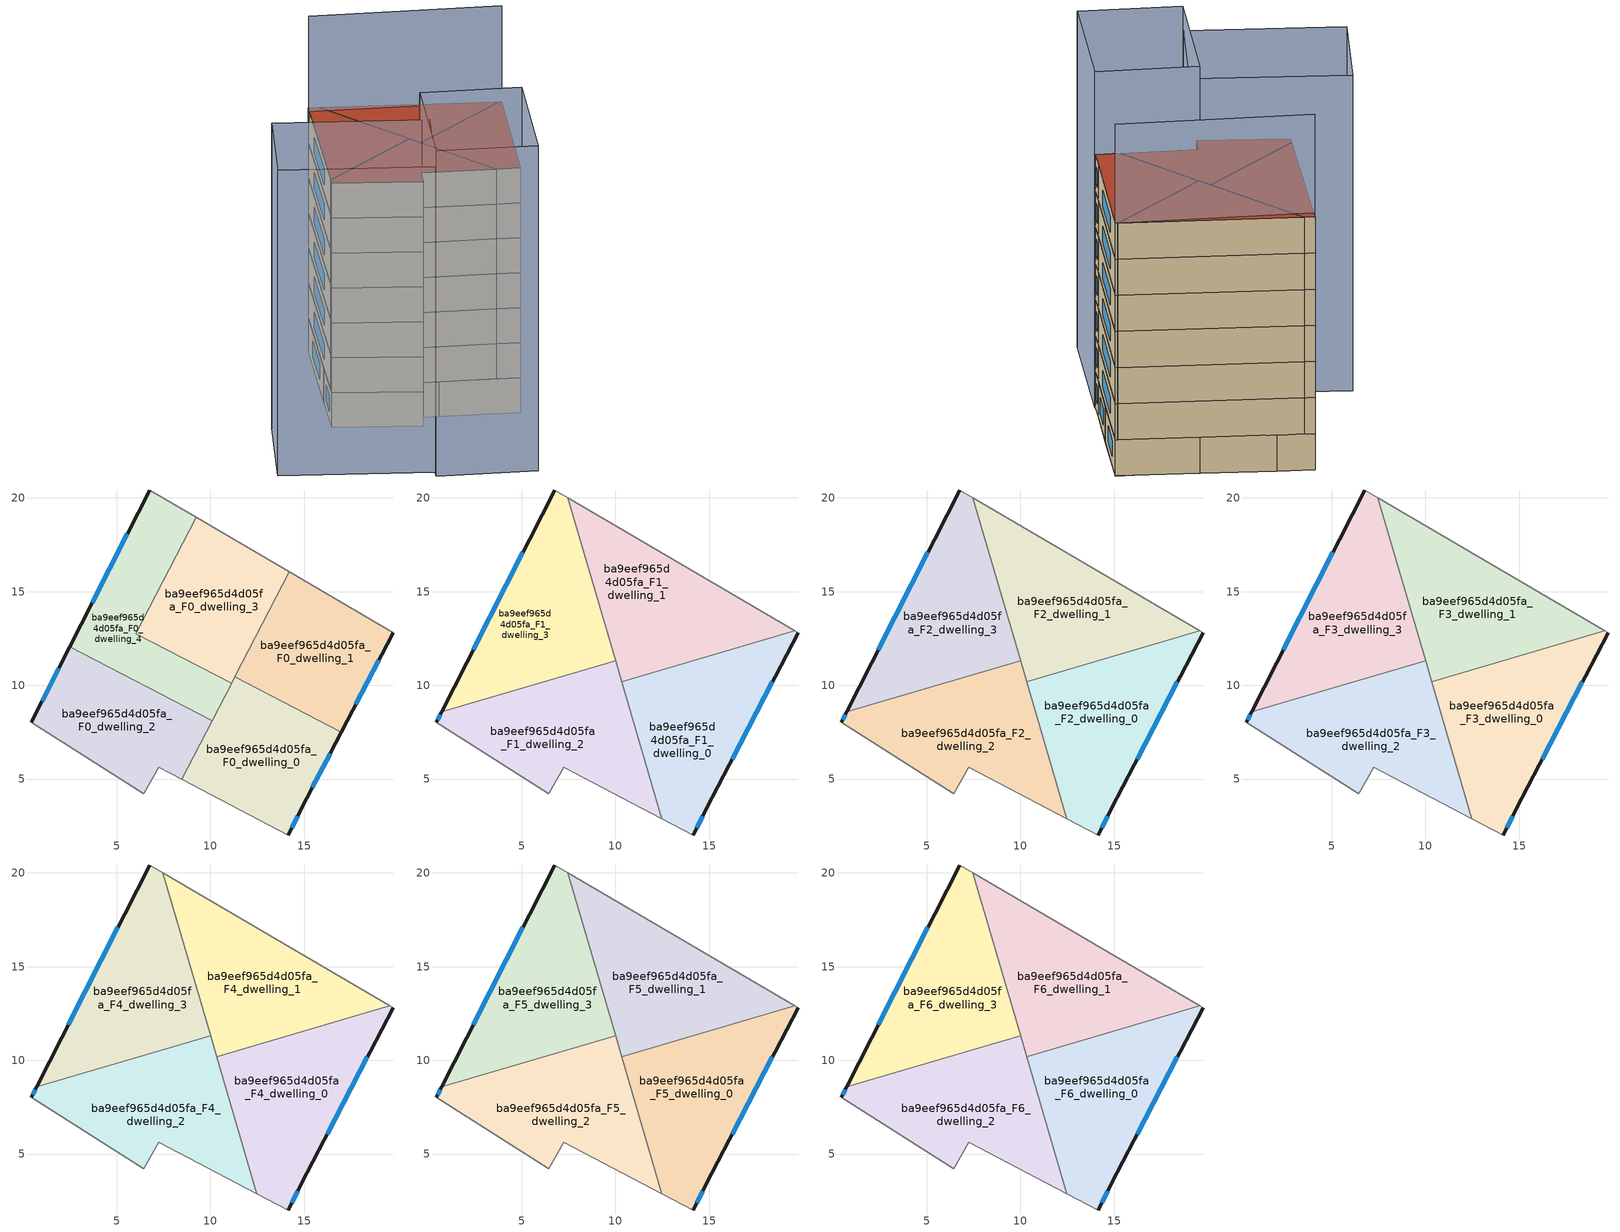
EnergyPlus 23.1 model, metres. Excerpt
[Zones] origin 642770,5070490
ba9eef965d4d05fa_F0_dwelling_0
 floor ground (EU_floor_Construction): 16.98,7.5 14.85,3.41 14.15,2.01 8.47,4.98 11.3,10.45 z0
 wall outside (EU_wall_Construction): 14.15,2.01 14.85,3.41 16.98,7.5 z0:3
 wall adiabatic (EU_wall_Construction): 8.47,4.98 14.15,2.01 z0:3
 wall to ba9eef965d4d05fa_F0_dwelling_1 (EU_wall_Construction): 16.98,7.5 11.3,10.45 z0:3
 wall to ba9eef965d4d05fa_F0_dwelling_2 (EU_wall_Construction): 10.09,8.11 8.47,4.98 z0:3
 wall to ba9eef965d4d05fa_F0_dwelling_4 (EU_wall_Construction): 11.13,10.11 10.09,8.11 z0:3
 wall to ba9eef965d4d05fa_F0_dwelling_3 (EU_wall_Construction): 11.3,10.45 11.13,10.11 z0:3
 window (EU_Window_Construction): 15.45,4.56 16.38,6.36 / 14.34,2.4 14.65,3.02 z0.84:2.16
ba9eef965d4d05fa_F0_dwelling_1
 floor ground (EU_floor_Construction): 19.76,12.82 16.98,7.5 11.3,10.45 14.21,16.06 z0
 wall outside (EU_wall_Construction): 16.98,7.5 19.76,12.82 z0:3
 wall adiabatic (EU_wall_Construction): 19.76,12.82 14.21,16.06 z0:3
 wall to ba9eef965d4d05fa_F0_dwelling_3 (EU_wall_Construction): 14.21,16.06 11.3,10.45 z0:3
 window (EU_Window_Construction): 17.76,8.99 18.98,11.33 z0.84:2.16
ba9eef965d4d05fa_F0_dwelling_2
 floor ground (EU_floor_Construction): 10.09,8.11 8.47,4.98 7.24,5.62 6.44,4.21 0.44,8.02 2.49,12.05 z0
 wall outside (EU_wall_Construction): 2.49,12.05 0.44,8.02 z0:3
 wall adiabatic (EU_wall_Construction): 0.44,8.02 6.44,4.21 7.24,5.62 8.47,4.98 z0:3
 wall to ba9eef965d4d05fa_F0_dwelling_4 (EU_wall_Construction): 10.09,8.11 2.49,12.05 z0:3
 window (EU_Window_Construction): 1.92,10.92 1.01,9.15 z0.84:2.16
ba9eef965d4d05fa_F0_dwelling_3
 floor ground (EU_floor_Construction): 14.21,16.06 11.13,10.11 6.02,12.76 9.24,18.97 z0
 wall to ba9eef965d4d05fa_F0_dwelling_4 (EU_wall_Construction): 9.24,18.97 6.02,12.76 11.13,10.11 z0:3
 wall adiabatic (EU_wall_Construction): 14.21,16.06 9.24,18.97 z0:3
ba9eef965d4d05fa_F0_dwelling_4
 floor ground (EU_floor_Construction): 9.24,18.97 6.02,12.76 11.13,10.11 10.09,8.11 2.49,12.05 6.75,20.43 z0
 wall outside (EU_wall_Construction): 6.75,20.43 2.49,12.05 z0:3
 wall adiabatic (EU_wall_Construction): 9.24,18.97 6.75,20.43 z0:3
 window (EU_Window_Construction): 5.56,18.08 3.68,14.4 z0.84:2.16
ba9eef965d4d05fa_F1_dwelling_0
 floor to ba9eef965d4d05fa_F0_dwelling_0 (EU_floor_Construction): 16.98,7.5 14.85,3.41 14.15,2.01 12.48,2.88 10.64,9.16 11.3,10.45 z3
 floor to ba9eef965d4d05fa_F0_dwelling_1 (EU_floor_Construction): 19.76,12.82 16.98,7.5 11.3,10.45 11.33,10.49 19.58,12.92 z3
 floor to ba9eef965d4d05fa_F0_dwelling_3 (EU_floor_Construction): 11.33,10.49 11.13,10.11 10.72,10.32 z3
 floor to ba9eef965d4d05fa_F0_dwelling_4 (EU_floor_Construction): 11.13,10.11 10.64,9.16 10.33,10.2 10.72,10.32 z3
 wall outside (EU_wall_Construction): 14.15,2.01 14.85,3.41 19.76,12.82 z3:6
 wall to ba9eef965d4d05fa_F1_dwelling_1 (EU_wall_Construction): 19.58,12.92 10.33,10.2 z3:6
 wall adiabatic (EU_wall_Construction): 19.76,12.82 19.58,12.92 / 12.48,2.88 14.15,2.01 z3:6
 wall to ba9eef965d4d05fa_F1_dwelling_2 (EU_wall_Construction): 10.33,10.2 12.48,2.88 z3:6
 window (EU_Window_Construction): 16.22,6.05 18.38,10.18 / 14.34,2.4 14.65,3.02 z3.84:5.16
ba9eef965d4d05fa_F1_dwelling_1
 floor to ba9eef965d4d05fa_F0_dwelling_1 (EU_floor_Construction): 19.58,12.92 11.33,10.49 14.21,16.06 z3
 floor to ba9eef965d4d05fa_F0_dwelling_3 (EU_floor_Construction): 14.21,16.06 11.33,10.49 10.72,10.32 10.22,10.58 8.29,17.14 9.24,18.97 z3
 floor to ba9eef965d4d05fa_F0_dwelling_4 (EU_floor_Construction): 9.24,18.97 8.29,17.14 7.45,20.02 z3; 10.72,10.32 10.33,10.2 10.22,10.58 z3
 wall adiabatic (EU_wall_Construction): 19.58,12.92 7.45,20.02 z3:6
 wall to ba9eef965d4d05fa_F1_dwelling_3 (EU_wall_Construction): 7.45,20.02 10.01,11.31 z3:6
 wall to ba9eef965d4d05fa_F1_dwelling_2 (EU_wall_Construction): 10.01,11.31 10.33,10.2 z3:6
ba9eef965d4d05fa_F1_dwelling_2
 floor to ba9eef965d4d05fa_F0_dwelling_2 (EU_floor_Construction): 10.09,8.11 8.47,4.98 7.24,5.62 6.44,4.21 0.44,8.02 0.72,8.58 6.13,10.17 z3
 floor to ba9eef965d4d05fa_F0_dwelling_0 (EU_floor_Construction): 10.64,9.16 12.48,2.88 8.47,4.98 z3
 floor to ba9eef965d4d05fa_F0_dwelling_4 (EU_floor_Construction): 10.22,10.58 10.64,9.16 10.09,8.11 6.13,10.17 9.25,11.08 z3
 floor to ba9eef965d4d05fa_F0_dwelling_3 (EU_floor_Construction): 10.01,11.31 10.22,10.58 9.25,11.08 z3
 wall outside (EU_wall_Construction): 0.72,8.58 0.44,8.02 z3:6
 wall to ba9eef965d4d05fa_F1_dwelling_3 (EU_wall_Construction): 10.01,11.31 0.72,8.58 z3:6
 wall adiabatic (EU_wall_Construction): 0.44,8.02 6.44,4.21 7.24,5.62 12.48,2.88 z3:6
 window (EU_Window_Construction): 0.64,8.42 0.52,8.18 z3.84:5.16
ba9eef965d4d05fa_F1_dwelling_3
 floor to ba9eef965d4d05fa_F0_dwelling_3 (EU_floor_Construction): 8.29,17.14 10.01,11.31 9.25,11.08 6.02,12.76 z3
 floor to ba9eef965d4d05fa_F0_dwelling_4 (EU_floor_Construction): 7.45,20.02 8.29,17.14 6.02,12.76 9.25,11.08 6.13,10.17 2.49,12.05 6.75,20.43 z3
 floor to ba9eef965d4d05fa_F0_dwelling_2 (EU_floor_Construction): 6.13,10.17 0.72,8.58 2.49,12.05 z3
 wall outside (EU_wall_Construction): 6.75,20.43 0.72,8.58 z3:6
 wall adiabatic (EU_wall_Construction): 7.45,20.02 6.75,20.43 z3:6
 window (EU_Window_Construction): 5.06,17.11 2.41,11.9 z3.84:5.16
ba9eef965d4d05fa_F2_dwelling_0
 floor to ba9eef965d4d05fa_F1_dwelling_0 (EU_floor_Construction): 19.76,12.82 14.85,3.41 14.15,2.01 12.48,2.88 10.33,10.2 19.58,12.92 z6
 wall outside (EU_wall_Construction): 14.15,2.01 14.85,3.41 19.76,12.82 z6:9
 wall to ba9eef965d4d05fa_F2_dwelling_1 (EU_wall_Construction): 19.58,12.92 10.33,10.2 z6:9
 wall adiabatic (EU_wall_Construction): 19.76,12.82 19.58,12.92 / 12.48,2.88 14.15,2.01 z6:9
 wall to ba9eef965d4d05fa_F2_dwelling_2 (EU_wall_Construction): 10.33,10.2 12.48,2.88 z6:9
 window (EU_Window_Construction): 16.22,6.05 18.38,10.18 / 14.34,2.4 14.65,3.02 z6.84:8.16
ba9eef965d4d05fa_F2_dwelling_1
 floor to ba9eef965d4d05fa_F1_dwelling_1 (EU_floor_Construction): 19.58,12.92 10.33,10.2 7.45,20.02 z6
 wall adiabatic (EU_wall_Construction): 19.58,12.92 7.45,20.02 z6:9
 wall to ba9eef965d4d05fa_F2_dwelling_3 (EU_wall_Construction): 7.45,20.02 10.01,11.31 z6:9
 wall to ba9eef965d4d05fa_F2_dwelling_2 (EU_wall_Construction): 10.01,11.31 10.33,10.2 z6:9
ba9eef965d4d05fa_F2_dwelling_2
 floor to ba9eef965d4d05fa_F1_dwelling_2 (EU_floor_Construction): 10.01,11.31 12.48,2.88 7.24,5.62 6.44,4.21 0.44,8.02 0.72,8.58 z6
 wall outside (EU_wall_Construction): 0.72,8.58 0.44,8.02 z6:9
 wall to ba9eef965d4d05fa_F2_dwelling_3 (EU_wall_Construction): 10.01,11.31 0.72,8.58 z6:9
 wall adiabatic (EU_wall_Construction): 0.44,8.02 6.44,4.21 7.24,5.62 12.48,2.88 z6:9
 window (EU_Window_Construction): 0.64,8.42 0.52,8.18 z6.84:8.16
ba9eef965d4d05fa_F2_dwelling_3
 floor to ba9eef965d4d05fa_F1_dwelling_3 (EU_floor_Construction): 7.45,20.02 10.01,11.31 0.72,8.58 6.75,20.43 z6
 wall outside (EU_wall_Construction): 6.75,20.43 0.72,8.58 z6:9
 wall adiabatic (EU_wall_Construction): 7.45,20.02 6.75,20.43 z6:9
 window (EU_Window_Construction): 5.06,17.11 2.41,11.9 z6.84:8.16
ba9eef965d4d05fa_F3_dwelling_0
 floor to ba9eef965d4d05fa_F2_dwelling_0 (EU_floor_Construction): 19.76,12.82 14.85,3.41 14.15,2.01 12.48,2.88 10.33,10.2 19.58,12.92 z9
 wall outside (EU_wall_Construction): 14.15,2.01 14.85,3.41 19.76,12.82 z9:12
 wall to ba9eef965d4d05fa_F3_dwelling_1 (EU_wall_Construction): 19.58,12.92 10.33,10.2 z9:12
 wall adiabatic (EU_wall_Construction): 19.76,12.82 19.58,12.92 / 12.48,2.88 14.15,2.01 z9:12
 wall to ba9eef965d4d05fa_F3_dwelling_2 (EU_wall_Construction): 10.33,10.2 12.48,2.88 z9:12
 window (EU_Window_Construction): 16.22,6.05 18.38,10.18 / 14.34,2.4 14.65,3.02 z9.84:11.16
ba9eef965d4d05fa_F3_dwelling_1
 floor to ba9eef965d4d05fa_F2_dwelling_1 (EU_floor_Construction): 19.58,12.92 10.33,10.2 7.45,20.02 z9
 wall adiabatic (EU_wall_Construction): 19.58,12.92 7.45,20.02 z9:12
 wall to ba9eef965d4d05fa_F3_dwelling_3 (EU_wall_Construction): 7.45,20.02 10.01,11.31 z9:12
 wall to ba9eef965d4d05fa_F3_dwelling_2 (EU_wall_Construction): 10.01,11.31 10.33,10.2 z9:12
ba9eef965d4d05fa_F3_dwelling_2
 floor to ba9eef965d4d05fa_F2_dwelling_2 (EU_floor_Construction): 10.01,11.31 12.48,2.88 7.24,5.62 6.44,4.21 0.44,8.02 0.72,8.58 z9
 wall outside (EU_wall_Construction): 0.72,8.58 0.44,8.02 z9:12
 wall to ba9eef965d4d05fa_F3_dwelling_3 (EU_wall_Construction): 10.01,11.31 0.72,8.58 z9:12
 wall adiabatic (EU_wall_Construction): 0.44,8.02 6.44,4.21 7.24,5.62 12.48,2.88 z9:12
 window (EU_Window_Construction): 0.64,8.42 0.52,8.18 z9.84:11.16
ba9eef965d4d05fa_F3_dwelling_3
 floor to ba9eef965d4d05fa_F2_dwelling_3 (EU_floor_Construction): 7.45,20.02 10.01,11.31 0.72,8.58 6.75,20.43 z9
 wall outside (EU_wall_Construction): 6.75,20.43 0.72,8.58 z9:12
 wall adiabatic (EU_wall_Construction): 7.45,20.02 6.75,20.43 z9:12
 window (EU_Window_Construction): 5.06,17.11 2.41,11.9 z9.84:11.16
ba9eef965d4d05fa_F4_dwelling_0
 floor to ba9eef965d4d05fa_F3_dwelling_0 (EU_floor_Construction): 19.76,12.82 14.85,3.41 14.15,2.01 12.48,2.88 10.33,10.2 19.58,12.92 z12
 wall outside (EU_wall_Construction): 14.15,2.01 14.85,3.41 19.76,12.82 z12:15
 wall to ba9eef965d4d05fa_F4_dwelling_1 (EU_wall_Construction): 19.58,12.92 10.33,10.2 z12:15
 wall adiabatic (EU_wall_Construction): 19.76,12.82 19.58,12.92 / 12.48,2.88 14.15,2.01 z12:15
 wall to ba9eef965d4d05fa_F4_dwelling_2 (EU_wall_Construction): 10.33,10.2 12.48,2.88 z12:15
 window (EU_Window_Construction): 16.22,6.05 18.38,10.18 / 14.34,2.4 14.65,3.02 z12.84:14.16
ba9eef965d4d05fa_F4_dwelling_1
 floor to ba9eef965d4d05fa_F3_dwelling_1 (EU_floor_Construction): 19.58,12.92 10.33,10.2 7.45,20.02 z12
 wall adiabatic (EU_wall_Construction): 19.58,12.92 7.45,20.02 z12:15
 wall to ba9eef965d4d05fa_F4_dwelling_3 (EU_wall_Construction): 7.45,20.02 10.01,11.31 z12:15
 wall to ba9eef965d4d05fa_F4_dwelling_2 (EU_wall_Construction): 10.01,11.31 10.33,10.2 z12:15
ba9eef965d4d05fa_F4_dwelling_2
 floor to ba9eef965d4d05fa_F3_dwelling_2 (EU_floor_Construction): 10.01,11.31 12.48,2.88 7.24,5.62 6.44,4.21 0.44,8.02 0.72,8.58 z12
 wall outside (EU_wall_Construction): 0.72,8.58 0.44,8.02 z12:15
 wall to ba9eef965d4d05fa_F4_dwelling_3 (EU_wall_Construction): 10.01,11.31 0.72,8.58 z12:15
 wall adiabatic (EU_wall_Construction): 0.44,8.02 6.44,4.21 7.24,5.62 12.48,2.88 z12:15
 window (EU_Window_Construction): 0.64,8.42 0.52,8.18 z12.84:14.16
ba9eef965d4d05fa_F4_dwelling_3
 floor to ba9eef965d4d05fa_F3_dwelling_3 (EU_floor_Construction): 7.45,20.02 10.01,11.31 0.72,8.58 6.75,20.43 z12
 wall outside (EU_wall_Construction): 6.75,20.43 0.72,8.58 z12:15
 wall adiabatic (EU_wall_Construction): 7.45,20.02 6.75,20.43 z12:15
 window (EU_Window_Construction): 5.06,17.11 2.41,11.9 z12.84:14.16
ba9eef965d4d05fa_F5_dwelling_0
 floor to ba9eef965d4d05fa_F4_dwelling_0 (EU_floor_Construction): 19.76,12.82 14.85,3.41 14.15,2.01 12.48,2.88 10.33,10.2 19.58,12.92 z15
 wall outside (EU_wall_Construction): 14.15,2.01 14.85,3.41 19.76,12.82 z15:18
 wall to ba9eef965d4d05fa_F5_dwelling_1 (EU_wall_Construction): 19.58,12.92 10.33,10.2 z15:18
 wall adiabatic (EU_wall_Construction): 19.76,12.82 19.58,12.92 / 12.48,2.88 14.15,2.01 z15:18
 wall to ba9eef965d4d05fa_F5_dwelling_2 (EU_wall_Construction): 10.33,10.2 12.48,2.88 z15:18
 window (EU_Window_Construction): 16.22,6.05 18.38,10.18 / 14.34,2.4 14.65,3.02 z15.84:17.16
ba9eef965d4d05fa_F5_dwelling_1
 floor to ba9eef965d4d05fa_F4_dwelling_1 (EU_floor_Construction): 19.58,12.92 10.33,10.2 7.45,20.02 z15
 wall adiabatic (EU_wall_Construction): 19.58,12.92 7.45,20.02 z15:18
 wall to ba9eef965d4d05fa_F5_dwelling_3 (EU_wall_Construction): 7.45,20.02 10.01,11.31 z15:18
 wall to ba9eef965d4d05fa_F5_dwelling_2 (EU_wall_Construction): 10.01,11.31 10.33,10.2 z15:18
ba9eef965d4d05fa_F5_dwelling_2
 floor to ba9eef965d4d05fa_F4_dwelling_2 (EU_floor_Construction): 10.01,11.31 12.48,2.88 7.24,5.62 6.44,4.21 0.44,8.02 0.72,8.58 z15
 wall outside (EU_wall_Construction): 0.72,8.58 0.44,8.02 z15:18
 wall to ba9eef965d4d05fa_F5_dwelling_3 (EU_wall_Construction): 10.01,11.31 0.72,8.58 z15:18
 wall adiabatic (EU_wall_Construction): 0.44,8.02 6.44,4.21 7.24,5.62 12.48,2.88 z15:18
 window (EU_Window_Construction): 0.64,8.42 0.52,8.18 z15.84:17.16
ba9eef965d4d05fa_F5_dwelling_3
 floor to ba9eef965d4d05fa_F4_dwelling_3 (EU_floor_Construction): 7.45,20.02 10.01,11.31 0.72,8.58 6.75,20.43 z15
 wall outside (EU_wall_Construction): 6.75,20.43 0.72,8.58 z15:18
 wall adiabatic (EU_wall_Construction): 7.45,20.02 6.75,20.43 z15:18
 window (EU_Window_Construction): 5.06,17.11 2.41,11.9 z15.84:17.16
ba9eef965d4d05fa_F6_dwelling_0
 floor to ba9eef965d4d05fa_F5_dwelling_0 (EU_floor_Construction): 19.76,12.82 14.85,3.41 14.15,2.01 12.48,2.88 10.33,10.2 19.58,12.92 z18
 wall outside (EU_wall_Construction): 14.15,2.01 14.85,3.41 19.76,12.82 z18:21
 wall to ba9eef965d4d05fa_F6_dwelling_1 (EU_wall_Construction): 19.58,12.92 10.33,10.2 z18:21
 wall adiabatic (EU_wall_Construction): 19.76,12.82 19.58,12.92 / 12.48,2.88 14.15,2.01 z18:21
 wall to ba9eef965d4d05fa_F6_dwelling_2 (EU_wall_Construction): 10.33,10.2 12.48,2.88 z18:21
 window (EU_Window_Construction): 16.22,6.05 18.38,10.18 / 14.34,2.4 14.65,3.02 z18.84:20.16
 roof outside (EU_roof_Construction): 14.85,3.41 19.76,12.82 19.58,12.92 10.33,10.2 12.48,2.88 14.15,2.01 z21
ba9eef965d4d05fa_F6_dwelling_1
 floor to ba9eef965d4d05fa_F5_dwelling_1 (EU_floor_Construction): 19.58,12.92 10.33,10.2 7.45,20.02 z18
 wall adiabatic (EU_wall_Construction): 19.58,12.92 7.45,20.02 z18:21
 wall to ba9eef965d4d05fa_F6_dwelling_3 (EU_wall_Construction): 7.45,20.02 10.01,11.31 z18:21
 wall to ba9eef965d4d05fa_F6_dwelling_2 (EU_wall_Construction): 10.01,11.31 10.33,10.2 z18:21
 roof outside (EU_roof_Construction): 19.58,12.92 7.45,20.02 10.33,10.2 z21
ba9eef965d4d05fa_F6_dwelling_2
 floor to ba9eef965d4d05fa_F5_dwelling_2 (EU_floor_Construction): 10.01,11.31 12.48,2.88 7.24,5.62 6.44,4.21 0.44,8.02 0.72,8.58 z18
 wall outside (EU_wall_Construction): 0.72,8.58 0.44,8.02 z18:21
 wall to ba9eef965d4d05fa_F6_dwelling_3 (EU_wall_Construction): 10.01,11.31 0.72,8.58 z18:21
 wall adiabatic (EU_wall_Construction): 0.44,8.02 6.44,4.21 7.24,5.62 12.48,2.88 z18:21
 window (EU_Window_Construction): 0.64,8.42 0.52,8.18 z18.84:20.16
 roof outside (EU_roof_Construction): 12.48,2.88 10.01,11.31 0.72,8.58 0.44,8.02 6.44,4.21 7.24,5.62 z21
ba9eef965d4d05fa_F6_dwelling_3
 floor to ba9eef965d4d05fa_F5_dwelling_3 (EU_floor_Construction): 7.45,20.02 10.01,11.31 0.72,8.58 6.75,20.43 z18
 wall outside (EU_wall_Construction): 6.75,20.43 0.72,8.58 z18:21
 wall adiabatic (EU_wall_Construction): 7.45,20.02 6.75,20.43 z18:21
 window (EU_Window_Construction): 5.06,17.11 2.41,11.9 z18.84:20.16
 roof outside (EU_roof_Construction): 10.01,11.31 7.45,20.02 6.75,20.43 0.72,8.58 z21
shading: 7.12,5.68 14.19,1.99 / 14.19,1.99 9.24,-7.49 / 9.24,-7.49 2.17,-3.8 / 2.17,-3.8 7.12,5.68 z0:27.9; 2.54,-3.19 -7.93,3.22 / -7.93,3.22 -3.46,10.52 / -3.46,10.52 7.01,4.11 / 7.01,4.11 2.54,-3.19 z0:26.2; 19.76,12.82 6.36,19.79 z0:29.2
[Building]
EU S2 Campaign: North Axis=0; Terrain=City; Solar Distribution=FullExterior
[Site:Location]
Lyon-Bron: Latitude=45.75; Longitude=5; Time Zone=1; Elevation=198
[SizingPeriod:WeatherFileDays]
AnnualSizingPeriod: Begin Month=1; Begin Day of Month=1; End Month=12; End Day of Month=31; Day of Week for Start Day=Monday; Use Weather File Daylight Saving Period=No; Use Weather File Rain and Snow Indicators=No
[MATERIAL]
EU_InternalMass_Material: Roughness=MediumRough; Thickness=0.1; Conductivity=1; Density=1800; Specific Heat=900; Thermal Absorptance=0.9; Solar Absorptance=0.7; Visible Absorptance=0.7
[MATERIAL:NOMASS] Roughness=MediumRough; Thermal Absorptance=0.9; Solar Absorptance=0.7; Visible Absorptance=0.7
Name | Thermal Resistance
EU_wall_NoMass | 0.776494
EU_roof_NoMass | 0.486893
EU_floor_NoMass | 0.421597
[WINDOWMATERIAL:SIMPLEGLAZINGSYSTEM]
EU_Window_SimpleGlazing: UFactor=4.24961; Solar Heat Gain Coefficient=0.83; Visible Transmittance=0.83
[CONSTRUCTION]
EU_wall_Construction: EU_wall_NoMass
EU_roof_Construction: EU_roof_NoMass
EU_floor_Construction: EU_floor_NoMass
EU_InternalMass_Construction: EU_InternalMass_Material
EU_Window_Construction: EU_Window_SimpleGlazing
[ZONE] Type=1; Multiplier=1; Ceiling Height=autocalculate; Floor Area=autocalculate; Part of Total Floor Area=Yes
Name | Volume
ba9eef965d4d05fa_F0_dwelling_0; ba9eef965d4d05fa_F0_dwelling_1 | 118.34
ba9eef965d4d05fa_F1_dwelling_0; ba9eef965d4d05fa_F2_dwelling_0; ba9eef965d4d05fa_F3_dwelling_0; ba9eef965d4d05fa_F4_dwelling_0; ba9eef965d4d05fa_F5_dwelling_0; ba9eef965d4d05fa_F6_dwelling_0 | 147.928
ba9eef965d4d05fa_F1_dwelling_1; ba9eef965d4d05fa_F2_dwelling_1; ba9eef965d4d05fa_F3_dwelling_1; ba9eef965d4d05fa_F4_dwelling_1; ba9eef965d4d05fa_F5_dwelling_1; ba9eef965d4d05fa_F6_dwelling_1 | 147.93
ba9eef965d4d05fa_F0_dwelling_2 | 118.322
ba9eef965d4d05fa_F1_dwelling_2; ba9eef965d4d05fa_F2_dwelling_2; ba9eef965d4d05fa_F3_dwelling_2; ba9eef965d4d05fa_F4_dwelling_2; ba9eef965d4d05fa_F5_dwelling_2; ba9eef965d4d05fa_F6_dwelling_2 | 147.907
ba9eef965d4d05fa_F0_dwelling_3 | 118.319
ba9eef965d4d05fa_F1_dwelling_3; ba9eef965d4d05fa_F2_dwelling_3; ba9eef965d4d05fa_F3_dwelling_3; ba9eef965d4d05fa_F4_dwelling_3; ba9eef965d4d05fa_F5_dwelling_3; ba9eef965d4d05fa_F6_dwelling_3 | 147.912
ba9eef965d4d05fa_F0_dwelling_4 | 118.355
[INTERNALMASS] Construction=EU_InternalMass_Construction
Name | Zone or ZoneList | Surface Area
ba9eef965d4d05fa_F0_dwelling_0_EU_InternalMass | ba9eef965d4d05fa_F0_dwelling_0 | 39.4471
ba9eef965d4d05fa_F0_dwelling_1_EU_InternalMass | ba9eef965d4d05fa_F0_dwelling_1 | 39.4481
ba9eef965d4d05fa_F0_dwelling_2_EU_InternalMass | ba9eef965d4d05fa_F0_dwelling_2 | 39.4409
ba9eef965d4d05fa_F0_dwelling_3_EU_InternalMass | ba9eef965d4d05fa_F0_dwelling_3 | 39.4395
ba9eef965d4d05fa_F0_dwelling_4_EU_InternalMass | ba9eef965d4d05fa_F0_dwelling_4 | 39.4513
ba9eef965d4d05fa_F1_dwelling_0_EU_InternalMass | ba9eef965d4d05fa_F1_dwelling_0 | 49.3075
ba9eef965d4d05fa_F1_dwelling_1_EU_InternalMass | ba9eef965d4d05fa_F1_dwelling_1 | 49.3101
ba9eef965d4d05fa_F1_dwelling_2_EU_InternalMass | ba9eef965d4d05fa_F1_dwelling_2 | 49.302
ba9eef965d4d05fa_F1_dwelling_3_EU_InternalMass | ba9eef965d4d05fa_F1_dwelling_3 | 49.3009
ba9eef965d4d05fa_F2_dwelling_0_EU_InternalMass | ba9eef965d4d05fa_F2_dwelling_0 | 49.3075
ba9eef965d4d05fa_F2_dwelling_1_EU_InternalMass | ba9eef965d4d05fa_F2_dwelling_1 | 49.3101
ba9eef965d4d05fa_F2_dwelling_2_EU_InternalMass | ba9eef965d4d05fa_F2_dwelling_2 | 49.302
ba9eef965d4d05fa_F2_dwelling_3_EU_InternalMass | ba9eef965d4d05fa_F2_dwelling_3 | 49.3009
ba9eef965d4d05fa_F3_dwelling_0_EU_InternalMass | ba9eef965d4d05fa_F3_dwelling_0 | 49.3075
ba9eef965d4d05fa_F3_dwelling_1_EU_InternalMass | ba9eef965d4d05fa_F3_dwelling_1 | 49.3101
ba9eef965d4d05fa_F3_dwelling_2_EU_InternalMass | ba9eef965d4d05fa_F3_dwelling_2 | 49.302
ba9eef965d4d05fa_F3_dwelling_3_EU_InternalMass | ba9eef965d4d05fa_F3_dwelling_3 | 49.3009
ba9eef965d4d05fa_F4_dwelling_0_EU_InternalMass | ba9eef965d4d05fa_F4_dwelling_0 | 49.3075
ba9eef965d4d05fa_F4_dwelling_1_EU_InternalMass | ba9eef965d4d05fa_F4_dwelling_1 | 49.3101
ba9eef965d4d05fa_F4_dwelling_2_EU_InternalMass | ba9eef965d4d05fa_F4_dwelling_2 | 49.302
ba9eef965d4d05fa_F4_dwelling_3_EU_InternalMass | ba9eef965d4d05fa_F4_dwelling_3 | 49.3009
ba9eef965d4d05fa_F5_dwelling_0_EU_InternalMass | ba9eef965d4d05fa_F5_dwelling_0 | 49.3075
ba9eef965d4d05fa_F5_dwelling_1_EU_InternalMass | ba9eef965d4d05fa_F5_dwelling_1 | 49.3101
ba9eef965d4d05fa_F5_dwelling_2_EU_InternalMass | ba9eef965d4d05fa_F5_dwelling_2 | 49.302
ba9eef965d4d05fa_F5_dwelling_3_EU_InternalMass | ba9eef965d4d05fa_F5_dwelling_3 | 49.3009
ba9eef965d4d05fa_F6_dwelling_0_EU_InternalMass | ba9eef965d4d05fa_F6_dwelling_0 | 49.3075
ba9eef965d4d05fa_F6_dwelling_1_EU_InternalMass | ba9eef965d4d05fa_F6_dwelling_1 | 49.3101
ba9eef965d4d05fa_F6_dwelling_2_EU_InternalMass | ba9eef965d4d05fa_F6_dwelling_2 | 49.302
ba9eef965d4d05fa_F6_dwelling_3_EU_InternalMass | ba9eef965d4d05fa_F6_dwelling_3 | 49.3009
[OTHEREQUIPMENT] Fuel Type=Electricity; Design Level Calculation Method=Watts/Area; Power per Zone Floor Area=1; Fraction Latent=0; Fraction Radiant=0; Fraction Lost=0; Carbon Dioxide Generation Rate=0; EndUse Subcategory=EU_Step8_InternalGains
Name | Zone or ZoneList or Space or SpaceList | Schedule
EU_Step8_InternalGain_ba9eef965d4d05fa_F0_dwelling_0_f000 | ba9eef965d4d05fa_F0_dwelling_0 | EU_Step8_GainSchedule_ba9eef965d4d05fa_F0_dwelling_0_f000
EU_Step8_InternalGain_ba9eef965d4d05fa_F0_dwelling_1_f000 | ba9eef965d4d05fa_F0_dwelling_1 | EU_Step8_GainSchedule_ba9eef965d4d05fa_F0_dwelling_1_f000
EU_Step8_InternalGain_ba9eef965d4d05fa_F0_dwelling_2_f000 | ba9eef965d4d05fa_F0_dwelling_2 | EU_Step8_GainSchedule_ba9eef965d4d05fa_F0_dwelling_2_f000
EU_Step8_InternalGain_ba9eef965d4d05fa_F0_dwelling_3_f000 | ba9eef965d4d05fa_F0_dwelling_3 | EU_Step8_GainSchedule_ba9eef965d4d05fa_F0_dwelling_3_f000
EU_Step8_InternalGain_ba9eef965d4d05fa_F0_dwelling_4_f000 | ba9eef965d4d05fa_F0_dwelling_4 | EU_Step8_GainSchedule_ba9eef965d4d05fa_F0_dwelling_4_f000
EU_Step8_InternalGain_ba9eef965d4d05fa_F1_dwelling_0_f000 | ba9eef965d4d05fa_F1_dwelling_0 | EU_Step8_GainSchedule_ba9eef965d4d05fa_F1_dwelling_0_f000
EU_Step8_InternalGain_ba9eef965d4d05fa_F1_dwelling_1_f000 | ba9eef965d4d05fa_F1_dwelling_1 | EU_Step8_GainSchedule_ba9eef965d4d05fa_F1_dwelling_1_f000
EU_Step8_InternalGain_ba9eef965d4d05fa_F1_dwelling_2_f000 | ba9eef965d4d05fa_F1_dwelling_2 | EU_Step8_GainSchedule_ba9eef965d4d05fa_F1_dwelling_2_f000
EU_Step8_InternalGain_ba9eef965d4d05fa_F1_dwelling_3_f000 | ba9eef965d4d05fa_F1_dwelling_3 | EU_Step8_GainSchedule_ba9eef965d4d05fa_F1_dwelling_3_f000
EU_Step8_InternalGain_ba9eef965d4d05fa_F2_dwelling_0_f000 | ba9eef965d4d05fa_F2_dwelling_0 | EU_Step8_GainSchedule_ba9eef965d4d05fa_F2_dwelling_0_f000
EU_Step8_InternalGain_ba9eef965d4d05fa_F2_dwelling_1_f000 | ba9eef965d4d05fa_F2_dwelling_1 | EU_Step8_GainSchedule_ba9eef965d4d05fa_F2_dwelling_1_f000
EU_Step8_InternalGain_ba9eef965d4d05fa_F2_dwelling_2_f000 | ba9eef965d4d05fa_F2_dwelling_2 | EU_Step8_GainSchedule_ba9eef965d4d05fa_F2_dwelling_2_f000
EU_Step8_InternalGain_ba9eef965d4d05fa_F2_dwelling_3_f000 | ba9eef965d4d05fa_F2_dwelling_3 | EU_Step8_GainSchedule_ba9eef965d4d05fa_F2_dwelling_3_f000
EU_Step8_InternalGain_ba9eef965d4d05fa_F3_dwelling_0_f000 | ba9eef965d4d05fa_F3_dwelling_0 | EU_Step8_GainSchedule_ba9eef965d4d05fa_F3_dwelling_0_f000
EU_Step8_InternalGain_ba9eef965d4d05fa_F3_dwelling_1_f000 | ba9eef965d4d05fa_F3_dwelling_1 | EU_Step8_GainSchedule_ba9eef965d4d05fa_F3_dwelling_1_f000
EU_Step8_InternalGain_ba9eef965d4d05fa_F3_dwelling_2_f000 | ba9eef965d4d05fa_F3_dwelling_2 | EU_Step8_GainSchedule_ba9eef965d4d05fa_F3_dwelling_2_f000
EU_Step8_InternalGain_ba9eef965d4d05fa_F3_dwelling_3_f000 | ba9eef965d4d05fa_F3_dwelling_3 | EU_Step8_GainSchedule_ba9eef965d4d05fa_F3_dwelling_3_f000
EU_Step8_InternalGain_ba9eef965d4d05fa_F4_dwelling_0_f000 | ba9eef965d4d05fa_F4_dwelling_0 | EU_Step8_GainSchedule_ba9eef965d4d05fa_F4_dwelling_0_f000
EU_Step8_InternalGain_ba9eef965d4d05fa_F4_dwelling_1_f000 | ba9eef965d4d05fa_F4_dwelling_1 | EU_Step8_GainSchedule_ba9eef965d4d05fa_F4_dwelling_1_f000
EU_Step8_InternalGain_ba9eef965d4d05fa_F4_dwelling_2_f000 | ba9eef965d4d05fa_F4_dwelling_2 | EU_Step8_GainSchedule_ba9eef965d4d05fa_F4_dwelling_2_f000
EU_Step8_InternalGain_ba9eef965d4d05fa_F4_dwelling_3_f000 | ba9eef965d4d05fa_F4_dwelling_3 | EU_Step8_GainSchedule_ba9eef965d4d05fa_F4_dwelling_3_f000
EU_Step8_InternalGain_ba9eef965d4d05fa_F5_dwelling_0_f000 | ba9eef965d4d05fa_F5_dwelling_0 | EU_Step8_GainSchedule_ba9eef965d4d05fa_F5_dwelling_0_f000
EU_Step8_InternalGain_ba9eef965d4d05fa_F5_dwelling_1_f000 | ba9eef965d4d05fa_F5_dwelling_1 | EU_Step8_GainSchedule_ba9eef965d4d05fa_F5_dwelling_1_f000
EU_Step8_InternalGain_ba9eef965d4d05fa_F5_dwelling_2_f000 | ba9eef965d4d05fa_F5_dwelling_2 | EU_Step8_GainSchedule_ba9eef965d4d05fa_F5_dwelling_2_f000
EU_Step8_InternalGain_ba9eef965d4d05fa_F5_dwelling_3_f000 | ba9eef965d4d05fa_F5_dwelling_3 | EU_Step8_GainSchedule_ba9eef965d4d05fa_F5_dwelling_3_f000
EU_Step8_InternalGain_ba9eef965d4d05fa_F6_dwelling_0_f000 | ba9eef965d4d05fa_F6_dwelling_0 | EU_Step8_GainSchedule_ba9eef965d4d05fa_F6_dwelling_0_f000
EU_Step8_InternalGain_ba9eef965d4d05fa_F6_dwelling_1_f000 | ba9eef965d4d05fa_F6_dwelling_1 | EU_Step8_GainSchedule_ba9eef965d4d05fa_F6_dwelling_1_f000
EU_Step8_InternalGain_ba9eef965d4d05fa_F6_dwelling_2_f000 | ba9eef965d4d05fa_F6_dwelling_2 | EU_Step8_GainSchedule_ba9eef965d4d05fa_F6_dwelling_2_f000
EU_Step8_InternalGain_ba9eef965d4d05fa_F6_dwelling_3_f000 | ba9eef965d4d05fa_F6_dwelling_3 | EU_Step8_GainSchedule_ba9eef965d4d05fa_F6_dwelling_3_f000
[ZONEVENTILATION:DESIGNFLOWRATE] Schedule=EU_AlwaysOn; Design Flow Rate Calculation Method=AirChanges/Hour; Air Changes per Hour=0.693814; Ventilation Type=Natural; Fan Pressure Rise=0; Fan Total Efficiency=1; Constant Term Coefficient=1; Temperature Term Coefficient=0; Velocity Term Coefficient=0; Velocity Squared Term Coefficient=0; Minimum Indoor Temperature=-100; Maximum Indoor Temperature=100; Delta Temperature=-100; Minimum Outdoor Temperature=-100; Maximum Outdoor Temperature=100; Maximum Wind Speed=40
Name | Zone or ZoneList or Space or SpaceList
EU_ConstantAir_ba9eef965d4d05fa_F0_dwelling_0 | ba9eef965d4d05fa_F0_dwelling_0
EU_ConstantAir_ba9eef965d4d05fa_F0_dwelling_1 | ba9eef965d4d05fa_F0_dwelling_1
EU_ConstantAir_ba9eef965d4d05fa_F0_dwelling_2 | ba9eef965d4d05fa_F0_dwelling_2
EU_ConstantAir_ba9eef965d4d05fa_F0_dwelling_3 | ba9eef965d4d05fa_F0_dwelling_3
EU_ConstantAir_ba9eef965d4d05fa_F0_dwelling_4 | ba9eef965d4d05fa_F0_dwelling_4
EU_ConstantAir_ba9eef965d4d05fa_F1_dwelling_0 | ba9eef965d4d05fa_F1_dwelling_0
EU_ConstantAir_ba9eef965d4d05fa_F1_dwelling_1 | ba9eef965d4d05fa_F1_dwelling_1
EU_ConstantAir_ba9eef965d4d05fa_F1_dwelling_2 | ba9eef965d4d05fa_F1_dwelling_2
EU_ConstantAir_ba9eef965d4d05fa_F1_dwelling_3 | ba9eef965d4d05fa_F1_dwelling_3
EU_ConstantAir_ba9eef965d4d05fa_F2_dwelling_0 | ba9eef965d4d05fa_F2_dwelling_0
EU_ConstantAir_ba9eef965d4d05fa_F2_dwelling_1 | ba9eef965d4d05fa_F2_dwelling_1
EU_ConstantAir_ba9eef965d4d05fa_F2_dwelling_2 | ba9eef965d4d05fa_F2_dwelling_2
EU_ConstantAir_ba9eef965d4d05fa_F2_dwelling_3 | ba9eef965d4d05fa_F2_dwelling_3
EU_ConstantAir_ba9eef965d4d05fa_F3_dwelling_0 | ba9eef965d4d05fa_F3_dwelling_0
EU_ConstantAir_ba9eef965d4d05fa_F3_dwelling_1 | ba9eef965d4d05fa_F3_dwelling_1
EU_ConstantAir_ba9eef965d4d05fa_F3_dwelling_2 | ba9eef965d4d05fa_F3_dwelling_2
EU_ConstantAir_ba9eef965d4d05fa_F3_dwelling_3 | ba9eef965d4d05fa_F3_dwelling_3
EU_ConstantAir_ba9eef965d4d05fa_F4_dwelling_0 | ba9eef965d4d05fa_F4_dwelling_0
EU_ConstantAir_ba9eef965d4d05fa_F4_dwelling_1 | ba9eef965d4d05fa_F4_dwelling_1
EU_ConstantAir_ba9eef965d4d05fa_F4_dwelling_2 | ba9eef965d4d05fa_F4_dwelling_2
EU_ConstantAir_ba9eef965d4d05fa_F4_dwelling_3 | ba9eef965d4d05fa_F4_dwelling_3
EU_ConstantAir_ba9eef965d4d05fa_F5_dwelling_0 | ba9eef965d4d05fa_F5_dwelling_0
EU_ConstantAir_ba9eef965d4d05fa_F5_dwelling_1 | ba9eef965d4d05fa_F5_dwelling_1
EU_ConstantAir_ba9eef965d4d05fa_F5_dwelling_2 | ba9eef965d4d05fa_F5_dwelling_2
EU_ConstantAir_ba9eef965d4d05fa_F5_dwelling_3 | ba9eef965d4d05fa_F5_dwelling_3
EU_ConstantAir_ba9eef965d4d05fa_F6_dwelling_0 | ba9eef965d4d05fa_F6_dwelling_0
EU_ConstantAir_ba9eef965d4d05fa_F6_dwelling_1 | ba9eef965d4d05fa_F6_dwelling_1
EU_ConstantAir_ba9eef965d4d05fa_F6_dwelling_2 | ba9eef965d4d05fa_F6_dwelling_2
EU_ConstantAir_ba9eef965d4d05fa_F6_dwelling_3 | ba9eef965d4d05fa_F6_dwelling_3
[HVACTEMPLATE:THERMOSTAT] Constant Heating Setpoint=20; Constant Cooling Setpoint=50
EU_HeatOnly_ba9eef965d4d05fa_F0_dwelling_0; EU_HeatOnly_ba9eef965d4d05fa_F0_dwelling_1; EU_HeatOnly_ba9eef965d4d05fa_F0_dwelling_2; EU_HeatOnly_ba9eef965d4d05fa_F0_dwelling_3; EU_HeatOnly_ba9eef965d4d05fa_F0_dwelling_4; EU_HeatOnly_ba9eef965d4d05fa_F1_dwelling_0; EU_HeatOnly_ba9eef965d4d05fa_F1_dwelling_1; EU_HeatOnly_ba9eef965d4d05fa_F1_dwelling_2; EU_HeatOnly_ba9eef965d4d05fa_F1_dwelling_3; EU_HeatOnly_ba9eef965d4d05fa_F2_dwelling_0; EU_HeatOnly_ba9eef965d4d05fa_F2_dwelling_1; EU_HeatOnly_ba9eef965d4d05fa_F2_dwelling_2; EU_HeatOnly_ba9eef965d4d05fa_F2_dwelling_3; EU_HeatOnly_ba9eef965d4d05fa_F3_dwelling_0; EU_HeatOnly_ba9eef965d4d05fa_F3_dwelling_1; EU_HeatOnly_ba9eef965d4d05fa_F3_dwelling_2; EU_HeatOnly_ba9eef965d4d05fa_F3_dwelling_3; EU_HeatOnly_ba9eef965d4d05fa_F4_dwelling_0; EU_HeatOnly_ba9eef965d4d05fa_F4_dwelling_1; EU_HeatOnly_ba9eef965d4d05fa_F4_dwelling_2; EU_HeatOnly_ba9eef965d4d05fa_F4_dwelling_3; EU_HeatOnly_ba9eef965d4d05fa_F5_dwelling_0; EU_HeatOnly_ba9eef965d4d05fa_F5_dwelling_1; EU_HeatOnly_ba9eef965d4d05fa_F5_dwelling_2; EU_HeatOnly_ba9eef965d4d05fa_F5_dwelling_3; EU_HeatOnly_ba9eef965d4d05fa_F6_dwelling_0; EU_HeatOnly_ba9eef965d4d05fa_F6_dwelling_1; EU_HeatOnly_ba9eef965d4d05fa_F6_dwelling_2; EU_HeatOnly_ba9eef965d4d05fa_F6_dwelling_3
[HVACTEMPLATE:ZONE:IDEALLOADSAIRSYSTEM] System Availability Schedule=EU_AlwaysOn; Maximum Heating Supply Air Temperature=50; Minimum Cooling Supply Air Temperature=13; Maximum Heating Supply Air Humidity Ratio=0.0156; Minimum Cooling Supply Air Humidity Ratio=0.0077; Heating Limit=NoLimit; Cooling Limit=NoLimit; Heating Availability Schedule=EU_AlwaysOn; Cooling Availability Schedule=EU_CoolingOff; Dehumidification Control Type=ConstantSensibleHeatRatio; Cooling Sensible Heat Ratio=0.7; Dehumidification Setpoint=60; Humidification Control Type=None; Humidification Setpoint=30; Outdoor Air Method=None; Outdoor Air Flow Rate per Person=0.00944; Outdoor Air Flow Rate per Zone Floor Area=0; Outdoor Air Flow Rate per Zone=0; Demand Controlled Ventilation Type=None; Outdoor Air Economizer Type=NoEconomizer; Heat Recovery Type=None; Sensible Heat Recovery Effectiveness=0.7; Latent Heat Recovery Effectiveness=0.65
Name | Template Thermostat
ba9eef965d4d05fa_F0_dwelling_0 | EU_HeatOnly_ba9eef965d4d05fa_F0_dwelling_0
ba9eef965d4d05fa_F0_dwelling_1 | EU_HeatOnly_ba9eef965d4d05fa_F0_dwelling_1
ba9eef965d4d05fa_F0_dwelling_2 | EU_HeatOnly_ba9eef965d4d05fa_F0_dwelling_2
ba9eef965d4d05fa_F0_dwelling_3 | EU_HeatOnly_ba9eef965d4d05fa_F0_dwelling_3
ba9eef965d4d05fa_F0_dwelling_4 | EU_HeatOnly_ba9eef965d4d05fa_F0_dwelling_4
ba9eef965d4d05fa_F1_dwelling_0 | EU_HeatOnly_ba9eef965d4d05fa_F1_dwelling_0
ba9eef965d4d05fa_F1_dwelling_1 | EU_HeatOnly_ba9eef965d4d05fa_F1_dwelling_1
ba9eef965d4d05fa_F1_dwelling_2 | EU_HeatOnly_ba9eef965d4d05fa_F1_dwelling_2
ba9eef965d4d05fa_F1_dwelling_3 | EU_HeatOnly_ba9eef965d4d05fa_F1_dwelling_3
ba9eef965d4d05fa_F2_dwelling_0 | EU_HeatOnly_ba9eef965d4d05fa_F2_dwelling_0
ba9eef965d4d05fa_F2_dwelling_1 | EU_HeatOnly_ba9eef965d4d05fa_F2_dwelling_1
ba9eef965d4d05fa_F2_dwelling_2 | EU_HeatOnly_ba9eef965d4d05fa_F2_dwelling_2
ba9eef965d4d05fa_F2_dwelling_3 | EU_HeatOnly_ba9eef965d4d05fa_F2_dwelling_3
ba9eef965d4d05fa_F3_dwelling_0 | EU_HeatOnly_ba9eef965d4d05fa_F3_dwelling_0
ba9eef965d4d05fa_F3_dwelling_1 | EU_HeatOnly_ba9eef965d4d05fa_F3_dwelling_1
ba9eef965d4d05fa_F3_dwelling_2 | EU_HeatOnly_ba9eef965d4d05fa_F3_dwelling_2
ba9eef965d4d05fa_F3_dwelling_3 | EU_HeatOnly_ba9eef965d4d05fa_F3_dwelling_3
ba9eef965d4d05fa_F4_dwelling_0 | EU_HeatOnly_ba9eef965d4d05fa_F4_dwelling_0
ba9eef965d4d05fa_F4_dwelling_1 | EU_HeatOnly_ba9eef965d4d05fa_F4_dwelling_1
ba9eef965d4d05fa_F4_dwelling_2 | EU_HeatOnly_ba9eef965d4d05fa_F4_dwelling_2
ba9eef965d4d05fa_F4_dwelling_3 | EU_HeatOnly_ba9eef965d4d05fa_F4_dwelling_3
ba9eef965d4d05fa_F5_dwelling_0 | EU_HeatOnly_ba9eef965d4d05fa_F5_dwelling_0
ba9eef965d4d05fa_F5_dwelling_1 | EU_HeatOnly_ba9eef965d4d05fa_F5_dwelling_1
ba9eef965d4d05fa_F5_dwelling_2 | EU_HeatOnly_ba9eef965d4d05fa_F5_dwelling_2
ba9eef965d4d05fa_F5_dwelling_3 | EU_HeatOnly_ba9eef965d4d05fa_F5_dwelling_3
ba9eef965d4d05fa_F6_dwelling_0 | EU_HeatOnly_ba9eef965d4d05fa_F6_dwelling_0
ba9eef965d4d05fa_F6_dwelling_1 | EU_HeatOnly_ba9eef965d4d05fa_F6_dwelling_1
ba9eef965d4d05fa_F6_dwelling_2 | EU_HeatOnly_ba9eef965d4d05fa_F6_dwelling_2
ba9eef965d4d05fa_F6_dwelling_3 | EU_HeatOnly_ba9eef965d4d05fa_F6_dwelling_3
[SIZING:ZONE] Zone Cooling Design Supply Air Temperature Input Method=SupplyAirTemperature; Zone Cooling Design Supply Air Temperature=13; Zone Heating Design Supply Air Temperature Input Method=SupplyAirTemperature; Zone Heating Design Supply Air Temperature=50; Zone Cooling Design Supply Air Humidity Ratio=0.008; Zone Heating Design Supply Air Humidity Ratio=0.008; Cooling Design Air Flow Method=DesignDay; Cooling Design Air Flow Rate=0; Cooling Minimum Air Flow per Zone Floor Area=0.000762; Cooling Minimum Air Flow=0; Cooling Minimum Air Flow Fraction=0.2; Heating Design Air Flow Method=DesignDay; Heating Design Air Flow Rate=0; Heating Maximum Air Flow per Zone Floor Area=0.002032; Heating Maximum Air Flow=0.141576; Heating Maximum Air Flow Fraction=0.3; Account for Dedicated Outdoor Air System=No; Dedicated Outdoor Air System Control Strategy=NeutralSupplyAir; Dedicated Outdoor Air Low Setpoint Temperature for Design=autosize; Dedicated Outdoor Air High Setpoint Temperature for Design=autosize; Zone Load Sizing Method=Sensible Load Only No Latent Load; Zone Latent Cooling Design Supply Air Humidity Ratio Input Method=HumidityRatioDifference; Zone Cooling Design Supply Air Humidity Ratio Difference=0.005; Zone Latent Heating Design Supply Air Humidity Ratio Input Method=HumidityRatioDifference; Zone Humidification Design Supply Air Humidity Ratio Difference=0.005
ba9eef965d4d05fa_F0_dwelling_0; ba9eef965d4d05fa_F0_dwelling_1; ba9eef965d4d05fa_F0_dwelling_2; ba9eef965d4d05fa_F0_dwelling_3; ba9eef965d4d05fa_F0_dwelling_4; ba9eef965d4d05fa_F1_dwelling_0; ba9eef965d4d05fa_F1_dwelling_1; ba9eef965d4d05fa_F1_dwelling_2; ba9eef965d4d05fa_F1_dwelling_3; ba9eef965d4d05fa_F2_dwelling_0; ba9eef965d4d05fa_F2_dwelling_1; ba9eef965d4d05fa_F2_dwelling_2; ba9eef965d4d05fa_F2_dwelling_3; ba9eef965d4d05fa_F3_dwelling_0; ba9eef965d4d05fa_F3_dwelling_1; ba9eef965d4d05fa_F3_dwelling_2; ba9eef965d4d05fa_F3_dwelling_3; ba9eef965d4d05fa_F4_dwelling_0; ba9eef965d4d05fa_F4_dwelling_1; ba9eef965d4d05fa_F4_dwelling_2; ba9eef965d4d05fa_F4_dwelling_3; ba9eef965d4d05fa_F5_dwelling_0; ba9eef965d4d05fa_F5_dwelling_1; ba9eef965d4d05fa_F5_dwelling_2; ba9eef965d4d05fa_F5_dwelling_3; ba9eef965d4d05fa_F6_dwelling_0; ba9eef965d4d05fa_F6_dwelling_1; ba9eef965d4d05fa_F6_dwelling_2; ba9eef965d4d05fa_F6_dwelling_3
[SCHEDULE:CONSTANT]
Name | Hourly Value
EU_AlwaysOn | 1
EU_CoolingOff | 0
[SCHEDULE:FILE] Column Number=1; Rows to Skip at Top=0; Number of Hours of Data=8760; Column Separator=Comma; Interpolate to Timestep=No; Minutes per Item=60; Adjust Schedule for Daylight Savings=Yes
Name | File
EU_Step8_GainSchedule_ba9eef965d4d05fa_F0_dwelling_0_f000 | ../../schedules/ba9eef965d4d05fa/ba9eef965d4d05fa_F0_dwelling_0_f000_gain.csv
EU_Step8_GainSchedule_ba9eef965d4d05fa_F0_dwelling_1_f000 | ../../schedules/ba9eef965d4d05fa/ba9eef965d4d05fa_F0_dwelling_1_f000_gain.csv
EU_Step8_GainSchedule_ba9eef965d4d05fa_F0_dwelling_2_f000 | ../../schedules/ba9eef965d4d05fa/ba9eef965d4d05fa_F0_dwelling_2_f000_gain.csv
EU_Step8_GainSchedule_ba9eef965d4d05fa_F0_dwelling_3_f000 | ../../schedules/ba9eef965d4d05fa/ba9eef965d4d05fa_F0_dwelling_3_f000_gain.csv
EU_Step8_GainSchedule_ba9eef965d4d05fa_F0_dwelling_4_f000 | ../../schedules/ba9eef965d4d05fa/ba9eef965d4d05fa_F0_dwelling_4_f000_gain.csv
EU_Step8_GainSchedule_ba9eef965d4d05fa_F1_dwelling_0_f000 | ../../schedules/ba9eef965d4d05fa/ba9eef965d4d05fa_F1_dwelling_0_f000_gain.csv
EU_Step8_GainSchedule_ba9eef965d4d05fa_F1_dwelling_1_f000 | ../../schedules/ba9eef965d4d05fa/ba9eef965d4d05fa_F1_dwelling_1_f000_gain.csv
EU_Step8_GainSchedule_ba9eef965d4d05fa_F1_dwelling_2_f000 | ../../schedules/ba9eef965d4d05fa/ba9eef965d4d05fa_F1_dwelling_2_f000_gain.csv
EU_Step8_GainSchedule_ba9eef965d4d05fa_F1_dwelling_3_f000 | ../../schedules/ba9eef965d4d05fa/ba9eef965d4d05fa_F1_dwelling_3_f000_gain.csv
EU_Step8_GainSchedule_ba9eef965d4d05fa_F2_dwelling_0_f000 | ../../schedules/ba9eef965d4d05fa/ba9eef965d4d05fa_F2_dwelling_0_f000_gain.csv
EU_Step8_GainSchedule_ba9eef965d4d05fa_F2_dwelling_1_f000 | ../../schedules/ba9eef965d4d05fa/ba9eef965d4d05fa_F2_dwelling_1_f000_gain.csv
EU_Step8_GainSchedule_ba9eef965d4d05fa_F2_dwelling_2_f000 | ../../schedules/ba9eef965d4d05fa/ba9eef965d4d05fa_F2_dwelling_2_f000_gain.csv
EU_Step8_GainSchedule_ba9eef965d4d05fa_F2_dwelling_3_f000 | ../../schedules/ba9eef965d4d05fa/ba9eef965d4d05fa_F2_dwelling_3_f000_gain.csv
EU_Step8_GainSchedule_ba9eef965d4d05fa_F3_dwelling_0_f000 | ../../schedules/ba9eef965d4d05fa/ba9eef965d4d05fa_F3_dwelling_0_f000_gain.csv
EU_Step8_GainSchedule_ba9eef965d4d05fa_F3_dwelling_1_f000 | ../../schedules/ba9eef965d4d05fa/ba9eef965d4d05fa_F3_dwelling_1_f000_gain.csv
EU_Step8_GainSchedule_ba9eef965d4d05fa_F3_dwelling_2_f000 | ../../schedules/ba9eef965d4d05fa/ba9eef965d4d05fa_F3_dwelling_2_f000_gain.csv
EU_Step8_GainSchedule_ba9eef965d4d05fa_F3_dwelling_3_f000 | ../../schedules/ba9eef965d4d05fa/ba9eef965d4d05fa_F3_dwelling_3_f000_gain.csv
EU_Step8_GainSchedule_ba9eef965d4d05fa_F4_dwelling_0_f000 | ../../schedules/ba9eef965d4d05fa/ba9eef965d4d05fa_F4_dwelling_0_f000_gain.csv
EU_Step8_GainSchedule_ba9eef965d4d05fa_F4_dwelling_1_f000 | ../../schedules/ba9eef965d4d05fa/ba9eef965d4d05fa_F4_dwelling_1_f000_gain.csv
EU_Step8_GainSchedule_ba9eef965d4d05fa_F4_dwelling_2_f000 | ../../schedules/ba9eef965d4d05fa/ba9eef965d4d05fa_F4_dwelling_2_f000_gain.csv
EU_Step8_GainSchedule_ba9eef965d4d05fa_F4_dwelling_3_f000 | ../../schedules/ba9eef965d4d05fa/ba9eef965d4d05fa_F4_dwelling_3_f000_gain.csv
EU_Step8_GainSchedule_ba9eef965d4d05fa_F5_dwelling_0_f000 | ../../schedules/ba9eef965d4d05fa/ba9eef965d4d05fa_F5_dwelling_0_f000_gain.csv
EU_Step8_GainSchedule_ba9eef965d4d05fa_F5_dwelling_1_f000 | ../../schedules/ba9eef965d4d05fa/ba9eef965d4d05fa_F5_dwelling_1_f000_gain.csv
EU_Step8_GainSchedule_ba9eef965d4d05fa_F5_dwelling_2_f000 | ../../schedules/ba9eef965d4d05fa/ba9eef965d4d05fa_F5_dwelling_2_f000_gain.csv
EU_Step8_GainSchedule_ba9eef965d4d05fa_F5_dwelling_3_f000 | ../../schedules/ba9eef965d4d05fa/ba9eef965d4d05fa_F5_dwelling_3_f000_gain.csv
EU_Step8_GainSchedule_ba9eef965d4d05fa_F6_dwelling_0_f000 | ../../schedules/ba9eef965d4d05fa/ba9eef965d4d05fa_F6_dwelling_0_f000_gain.csv
EU_Step8_GainSchedule_ba9eef965d4d05fa_F6_dwelling_1_f000 | ../../schedules/ba9eef965d4d05fa/ba9eef965d4d05fa_F6_dwelling_1_f000_gain.csv
EU_Step8_GainSchedule_ba9eef965d4d05fa_F6_dwelling_2_f000 | ../../schedules/ba9eef965d4d05fa/ba9eef965d4d05fa_F6_dwelling_2_f000_gain.csv
EU_Step8_GainSchedule_ba9eef965d4d05fa_F6_dwelling_3_f000 | ../../schedules/ba9eef965d4d05fa/ba9eef965d4d05fa_F6_dwelling_3_f000_gain.csv
